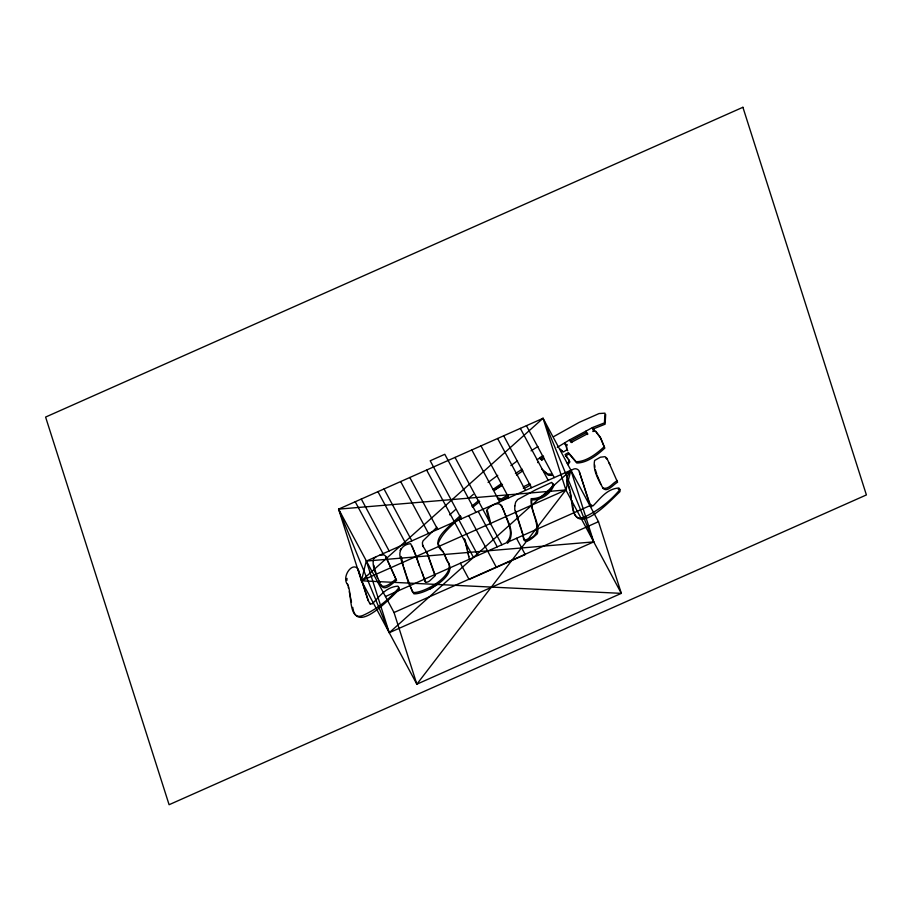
<?xml version="1.0" encoding="UTF-8"?>
<svg xmlns="http://www.w3.org/2000/svg" width="912" height="912" viewBox="0 0 912 912"><rect width="100%" height="100%" fill="white"/><g stroke="black" fill="none" stroke-linecap="round" stroke-linejoin="round"><path stroke-width="1.37" d="M423.077 545.273L423.271 546.733M346.868 580.477L347.016 578.39M553.618 436.654L579.177 422.381L599.081 413.546L604.975 413.159L604.417 422.906L592.572 427.511L585.937 431.137L586.165 432.653L587.716 433.69L571.094 442.48L571.015 440.827L569.476 439.949L557.323 447.325M448.943 564.072C455.943 576.851 424.046 594.863 413.809 593.803L408.473 582.871L400.847 558.942C397.575 551.338 402.58 544.168 410.674 543.723L416.214 555.91L419.349 565.771M400.129 550.46L401.006 548.568M543.039 455.692L539.539 457.813C541.831 457.961 540.782 461.757 543.689 458.462M487.498 511.016L490.314 521.618M506.935 541.956C514.687 533.634 507.631 522.838 505.134 513.992M507.619 543.233C516.466 532.676 506.365 519.737 503.105 508.885M567.287 463.421L568.963 461.632L568.917 459.625M567.982 464.71L569.897 461.837L565.041 454.541L568.427 452.603L576.122 461.723C586.416 461.734 596.858 453.526 604.154 446.8L600.119 436.973L595.445 430.886L592.823 431.513L593.461 429.974A5.119 3.238 -28.2 0 0 593.336 428.48L592.321 427.762M593.017 429.05L605.101 424.194L605.671 414.447M436.882 527.261L423.088 540.793L422.416 542.697L422.587 545.444L427.397 553.436L435.195 575.301M453.264 522.052C445.808 530.146 429.541 541.226 443.164 551.806M454.108 521.265L460.457 515.531M449.662 514.87L455.305 509.774M543.05 418.3L361.414 580.796L416.852 684.194L621.323 593.359L598.489 521.687L543.05 418.3L338.591 509.135L361.414 580.796L621.323 593.359L565.885 489.961L543.05 418.3L593.723 541.888L389.253 632.723L338.591 509.135L565.885 489.961L570.889 470.216L366.43 561.051L593.723 541.888L570.889 470.216L389.253 632.723L366.305 560.834L361.414 580.796L565.885 489.961L416.852 684.194L394.03 612.522L338.591 509.135M461.153 516.819C452.74 524.799 442.423 532.346 438.193 543.518C439.903 548.785 445.045 552.683 445.9 558.52L447.746 561.587M469.144 497.918L473.351 494.395M471.8 506.171L478.982 500.289M472.484 507.46L479.678 501.577M537.704 462.612L538.547 461.905M492.845 489.516L501.247 483.748L502.022 484.226M488.091 482.459L497.747 475.312M510.88 465.599L517.492 460.754M507.699 495.011L501.429 498.989L497.405 497.849M508.383 496.299L502.124 500.278L498.1 499.138M430.327 588.935L437.646 583.817M494.156 490.325L502.079 485.48M522.907 470.797L516.557 475.084M537.031 459.785L539.79 457.915M375.983 556.901L373.624 558.668C371.572 566.865 376.531 575.301 379.894 582.54L379.21 581.252C381.262 592.207 391.499 582.711 395.876 579.12L385.719 556.252L384.009 554.849L379.415 555.374M515.405 473.602L522.211 469.133M531.046 450.859L537.909 446.527M540.223 459.101L543.723 456.98M529.883 483.622L523.294 486.848M530.579 484.91L525.358 487.931L523.317 488.182M585.937 431.137L569.476 439.949L571.847 442.571M570.171 441.237L586.621 432.425L587.681 434.5M502.512 484.671L494.6 489.983L493.46 489.037M385.445 596.516L589.904 505.681M394.03 612.522L598.489 521.687M541.58 468.916L547.645 473.966L551.133 474.092M551.828 475.38L548.34 475.243L543.598 471.242M618.233 489.254L620.194 489.664L619.921 491.705C610.607 500.323 575.027 539.573 572.759 505.294M552.341 483.691L553.972 485.344C550.21 494.315 541.204 500.118 531.844 499.947C530.089 511.244 540.132 522.473 537.373 533.714C533.645 537.088 522.815 547.827 523.271 535.367M579.371 471.892L589.505 502.843M370.261 604.405L367.81 599.743L357.971 568.849C351.804 561.518 341.829 577.079 347.198 583.954C352.613 590.771 347.13 623.637 364.31 614.791C377.329 608.714 388.911 599.503 398.225 588.593L398.658 587.009L397.849 586.142C385.81 587.066 379.563 596.505 372.096 604.006L369.577 603.117M358.37 570.08L368.505 601.019M541.215 459.568L541.91 460.286M566.911 446.002L565.714 445.432L564.653 443.004L565.223 444.304L567.23 444.611L566.044 446.105L567.059 449.753L563.969 451.611L563.285 451.919L560.287 449.137M593.085 429.278L594.02 429.769A5.119 3.238 -28.2 0 1 594.214 430.726M605.705 457.961L607.415 459.363M500.346 505.077L501.691 506.434M567.777 450.779L567.184 450.061M398.544 587.431L399.353 588.297L398.92 589.882C391.385 596.687 356.489 635.254 352.739 607.369M561.176 450.574L562.772 451.748M567.823 458.166L565.736 455.829L569.111 453.891L576.817 463.011C587.111 463.022 597.542 454.814 604.838 448.088L600.814 438.262L596.129 432.174M446.994 560.641L448.898 563.776M590.577 504.94L593.096 505.829C600.563 498.317 606.811 488.889 618.849 487.966L619.658 488.832L619.225 490.417C609.9 501.315 598.329 510.526 585.299 516.602C568.13 525.449 573.614 492.583 568.199 485.777C562.818 478.903 572.804 463.342 578.972 470.66L588.81 501.554L591.785 506.741M412.292 591.614L413.113 592.515C423.806 593.336 454.78 575.917 448.442 562.51M385.696 556.582L396.572 580.408C392.627 582.882 384.02 592.766 380.92 584.66M447.051 560.299L444.315 554.393M502.455 507.642C500.266 499.502 489.208 506.126 486.506 510.549L490.428 524.503M526.418 425.687L554.257 477.603M520.342 428.389L548.18 480.316M503.698 435.776L531.536 487.703M497.621 438.49L525.46 490.405M480.989 445.877L508.828 497.792M471.835 449.935L499.673 501.862M516.511 538.285L525.244 554.564L469.099 579.508L460.378 563.228M455.02 457.414L501.874 544.783M478.219 511.393L497.234 546.847M475.961 512.396L444.805 454.29L430.202 460.777L461.358 518.882M468.665 515.633L496.402 567.378M458.941 519.954L477.956 555.408M426.622 470.022L473.476 557.403M409.807 477.489L437.646 529.416M400.653 481.559L428.503 533.474M384.02 488.946L411.859 540.873M377.944 491.648L405.783 543.575M361.312 499.046L389.15 550.962M355.224 501.748L383.063 553.664M501.771 506.354L504.518 512.464M600.894 484.363L597.109 475.209M602.604 487.772C606.731 493.631 613.537 484.226 617.572 482.231L609.148 463.193M609.843 464.482L606.719 458.075L605.009 456.673L600.404 457.197L594.613 460.48C592.583 470.079 598.454 479.929 602.935 488.08C608.635 489.744 612.397 483.235 616.877 480.943L616.58 480.008M412.064 590.965L406.513 575.837M412.156 546.174L425.608 582.346M426.713 552.159L435.081 575.837L429.848 580.705A4.503 2.85 -28.2 0 1 426.531 582.278L425.117 581.674L422.074 572.109M595.331 469.623L596.722 473.978M568.666 486.381L568.096 483.759M515.451 510.823L521.117 528.595M521.516 529.861L522.918 534.261M466.762 547.086L467.423 549.149M468.551 555.682L468.848 556.605M469.418 559.273L464.493 538.787M403.4 566.056L401.2 556.514M403.777 567.241L406.114 574.594M374.684 568.894L377.625 578.128M347.381 583.634L347.894 585.242M465.188 540.075L465.667 542.218M568.883 487.065L569.498 489.926M570 492.32L571.277 498.283M571.756 500.551L572.234 502.82M348.247 586.918L348.498 588.115M349.262 591.694L351.496 602.194M465.907 543.278L466.397 545.935M467.799 551.327L468.255 553.994M594.92 467.195L594.681 464.972M373.931 565.372L374.33 567.8M566.74 447.393L566.785 448.408M514.835 505.932L514.767 509.534L524.48 540.041C549.092 535.298 529.336 513.958 531.16 498.659C540.52 498.841 549.514 493.027 553.288 484.055L551.657 482.402L535.618 489.835L517.72 499.548L515.645 502.17L514.835 505.932M742.904 107.285L45.6 417.069L169.096 804.715L866.4 494.931L742.904 107.285"/></g></svg>
